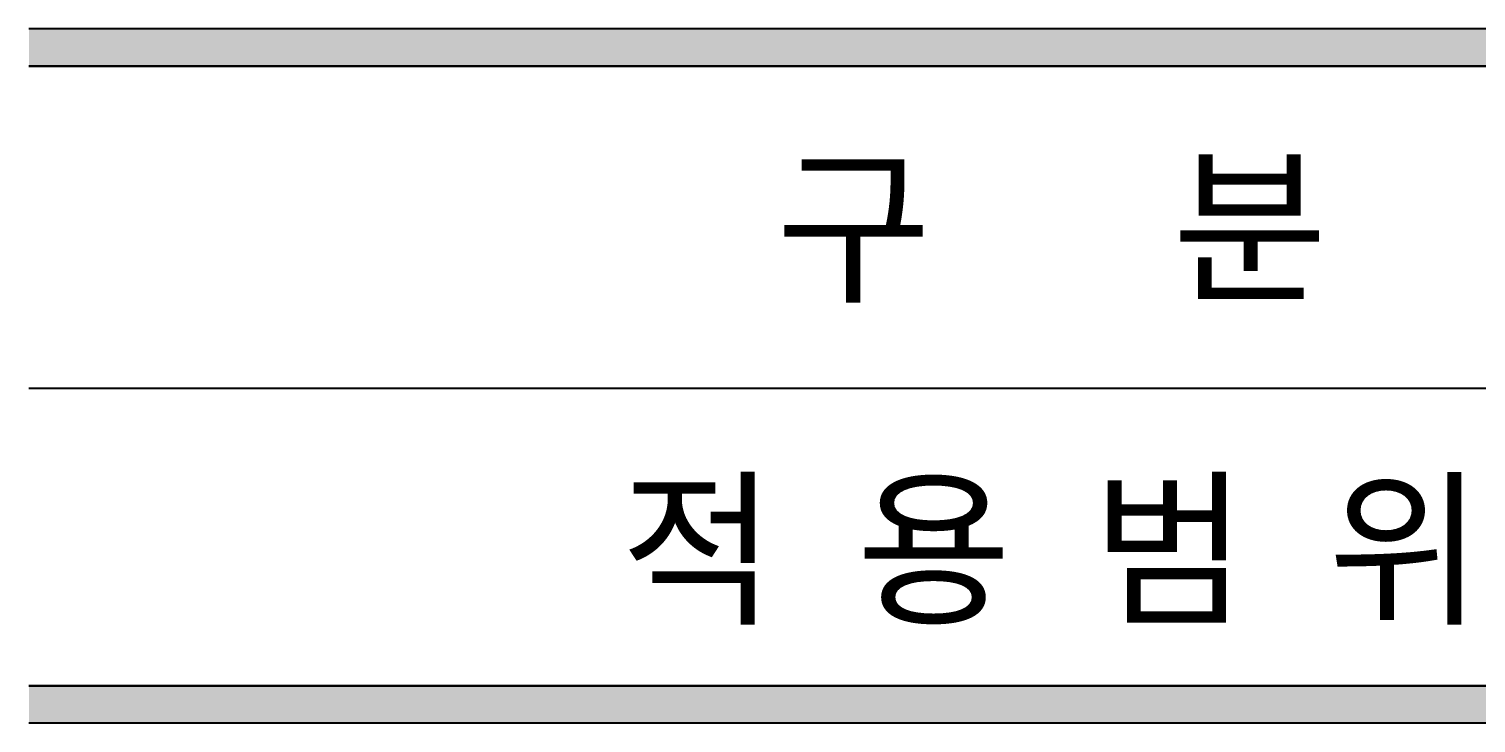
# Model space of a CAD drawing. Extents: x 2842 to 21088, y 6350 to 27079.
# Drawn here: x 3992 to 7181, y 20330 to 21860 of the extents above; entities that cross this region are included whole.
import ezdxf
from ezdxf.enums import TextEntityAlignment as Align

# ---------------------------------------------------------------- set-up
doc = ezdxf.new("R2010")
doc.units = 0
doc.header["$MEASUREMENT"] = 0
doc.layers.get('0').update_dxf_attribs({"linetype": 'CONTINUOUS'})
doc.layers.add('DLINE', color=1, linetype='CONTINUOUS')
doc.layers.add('TEXT', color=7, linetype='CONTINUOUS')
doc.styles.add('TEXT', font='DotumChe.ttf')

msp = doc.modelspace()

# ---------------------------------------------------------------- linework, layer by layer
at = {"color": 1}
for points in [[(3992.219819, 21860.305246), (3992.219819, 21778.337504), (20570.286105, 21860.305246), (20570.286105, 21778.337504)], [(3992.219819, 20412.208472), (3992.219819, 20330.24073), (20570.286105, 20412.208472), (20570.286105, 20330.24073)]]:
    msp.add_solid(points, dxfattribs=at)
at = {"layer": 'DLINE', "color": 7, "linetype": 'CONTINUOUS'}
for p, q in [((20570.286105, 21860.305246), (3992.219819, 21860.305246)), ((20570.286105, 21860.305246), (3992.219819, 21860.305246)), ((3992.219819, 21778.337504), (20570.286105, 21778.337504)), ((20570.286105, 21778.337504), (3992.219819, 21778.337504)), ((20570.286105, 21067.950407), (3992.219819, 21067.950407)), ((3992.219819, 20412.208472), (20570.286105, 20412.208472)), ((20570.286105, 20412.208472), (3992.219819, 20412.208472)), ((20570.286105, 20330.24073), (3992.219819, 20330.24073)), ((20570.286105, 20330.24073), (3992.219819, 20330.24073))]:
    msp.add_line(p, q, dxfattribs=at)

# ---------------------------------------------------------------- texts
at = {"layer": 'TEXT', "style": 'TEXT'}
for s, p in [('구   분', (6245.911535, 21286.531052)), ('적 용 범 위', (6245.911535, 20576.143956))]:
    msp.add_text(s, height=273.225806, dxfattribs=at).set_placement(p, align=Align.CENTER)

doc.saveas('drawing.dxf')
